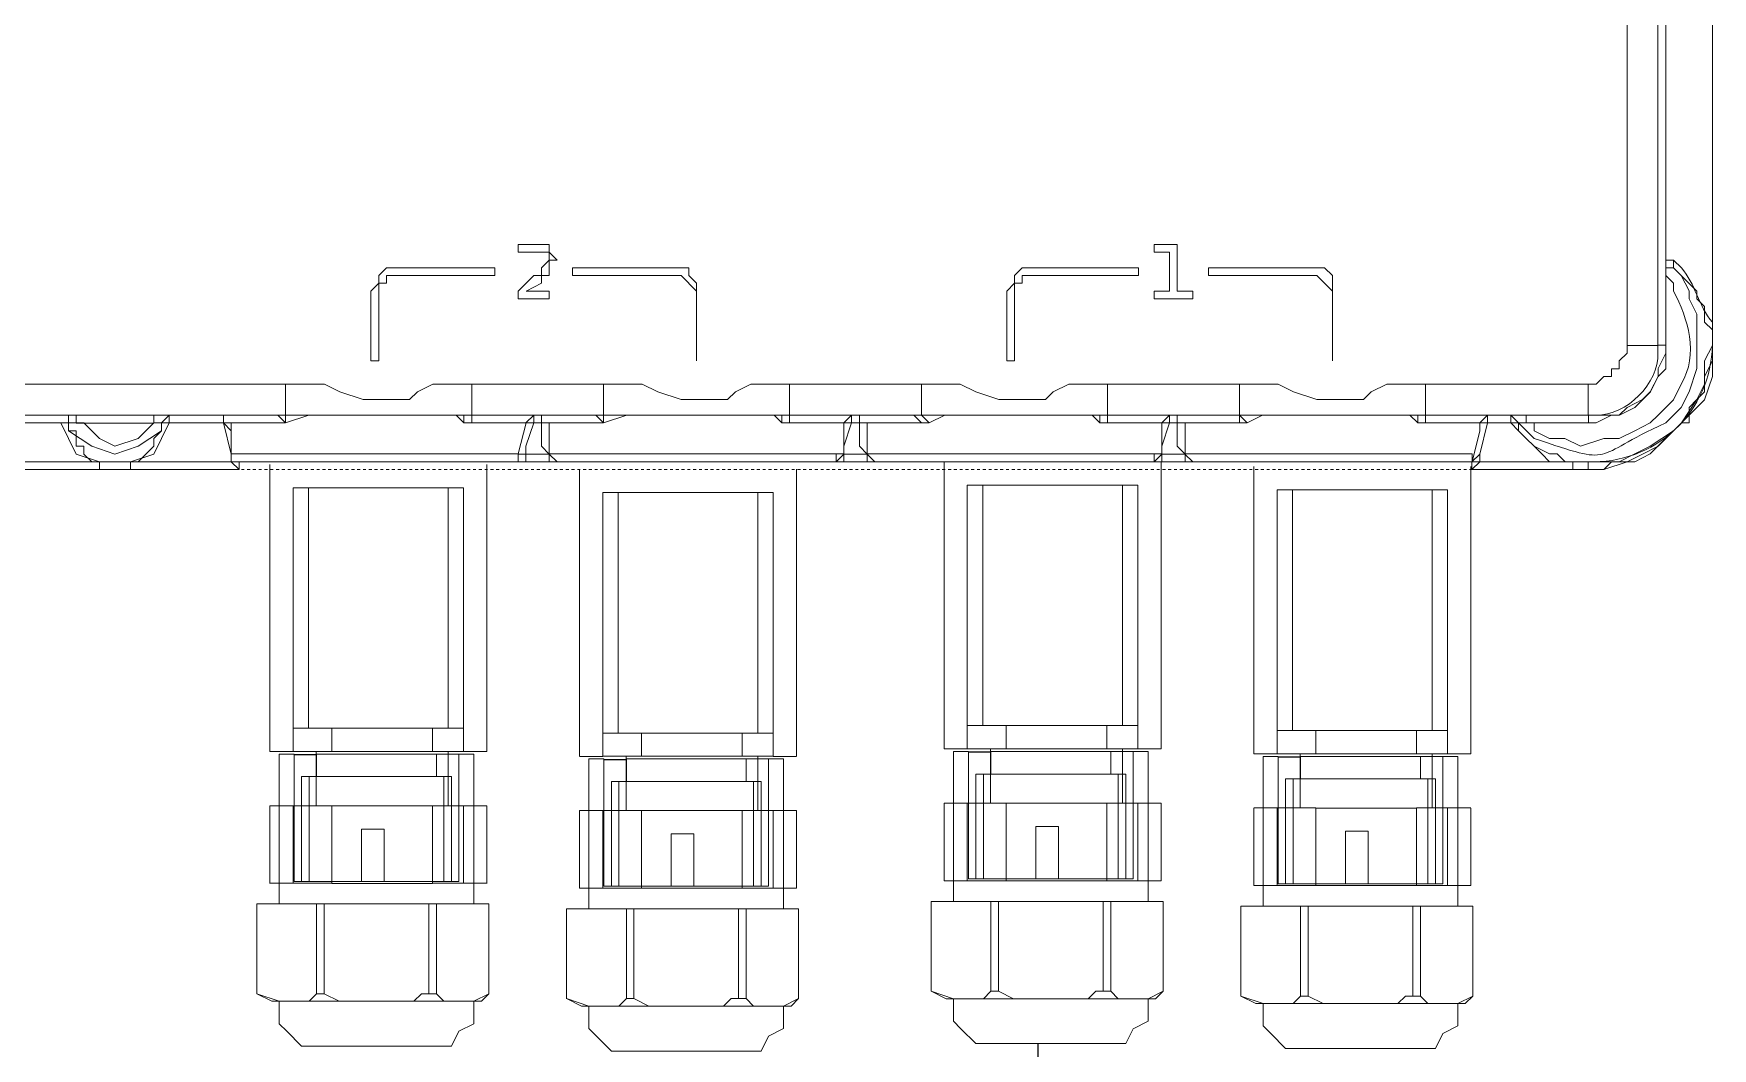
# Model space of a CAD drawing. Header units: millimetres. Extents: x 3165 to 8716, y -1118 to 2802.
# Drawn here: x 3882.8 to 3940.8, y 1589.2 to 1624.2 of the extents above; entities that cross this region are included whole.
import ezdxf

# ---------------------------------------------------------------- set-up
doc = ezdxf.new("R2010")
doc.units = ezdxf.units.MM
doc.linetypes.add('PDF_IMPORT', pattern=[1, 0.8, -0.2])
doc.layers.add('PDF_Geometry', color=7, linetype='Continuous', true_color=0x1f1916)

msp = doc.modelspace()

# ---------------------------------------------------------------- linework, layer by layer
for p, q in [((3891.829, 1599.348), (3892.613, 1599.348)), ((3902.521, 1599.181), (3903.305, 1599.181)), ((3915.108, 1599.438), (3915.893, 1599.438)), ((3925.8, 1599.271), (3926.584, 1599.271)), ((3917.522, 1555.893), (3917.522, 1589.37))]:
    msp.add_line(p, q)
at = {"layer": 'PDF_Geometry', "color": 0, "lineweight": 15}
for points in [[(3940.799, 1614.271), (3940.799, 1614.003), (3940.799, 1613.468), (3940.799, 1695.666, 0.342623), (3936.516, 1699.95), (3936.784, 1699.95)], [(3940.799, 1656.843), (3940.799, 1614.006), (3940.799, 1613.47), (3940.799, 1612.935), (3940.53, 1612.399), (3940.53, 1611.864), (3940.262, 1611.596), (3939.995, 1611.328), (3939.995, 1610.793), (3939.727, 1610.793), (3938.656, 1609.721), (3938.121, 1609.454), (3937.318, 1609.454), (3937.051, 1609.186), (3936.515, 1609.186), (3936.515, 1609.454, 0.420162), (3940.799, 1613.469), (3940.799, 1612.398), (3940.53, 1611.595), (3938.924, 1609.988), (3938.389, 1609.72), (3937.853, 1609.453), (3937.051, 1609.185), (3936.515, 1609.185)]]:
    msp.add_lwpolyline(points, format="xyb", dxfattribs=at)
for points in [[(3930.893, 1612.128), (3936.515, 1612.128), (3936.783, 1612.128), (3937.051, 1612.396), (3937.318, 1612.396), (3937.318, 1612.665), (3937.586, 1612.665), (3937.586, 1612.933), (3937.853, 1613.2), (3937.853, 1613.468), (3937.853, 1695.665)], [(3938.919, 1695.663), (3938.919, 1613.467)], [(3940.797, 1614.003), (3940.797, 1656.842)], [(3939.194, 1613.736), (3939.194, 1613.468), (3939.194, 1615.877), (3939.194, 1616.412), (3939.194, 1655.504), (3939.194, 1656.039), (3939.194, 1656.307)], [(3939.459, 1655.772), (3939.192, 1655.772), (3939.192, 1655.505), (3939.192, 1616.414)], [(3922.861, 1615.345), (3922.861, 1615.077), (3921.523, 1615.077), (3921.523, 1615.345), (3922.058, 1615.345), (3922.058, 1616.683), (3921.523, 1616.683), (3921.523, 1616.951), (3922.326, 1616.951), (3922.326, 1615.345)], [(3936.515, 1609.186), (3936.515, 1609.454), (3937.586, 1609.454), (3938.121, 1609.721), (3938.656, 1609.99), (3939.459, 1610.525), (3939.727, 1610.793), (3940.262, 1611.596), (3940.53, 1612.131), (3940.53, 1612.935), (3940.799, 1613.47), (3940.799, 1614.006), (3940.53, 1614.274), (3940.53, 1614.809), (3940.262, 1615.077), (3940.262, 1615.345), (3939.459, 1616.148)], [(3939.191, 1610.794), (3939.458, 1611.062), (3939.726, 1611.329), (3939.994, 1611.865), (3940.261, 1612.669), (3940.261, 1614.543), (3939.994, 1615.078), (3939.994, 1615.346), (3939.726, 1615.881), (3939.458, 1616.15), (3939.191, 1616.15), (3939.191, 1616.416), (3939.191, 1616.15), (3939.191, 1615.881)], [(3939.191, 1616.416), (3939.191, 1616.15)], [(3939.192, 1616.412), (3939.459, 1616.412)], [(3939.727, 1616.146), (3939.459, 1616.412), (3939.459, 1616.146)], [(3939.458, 1615.344), (3939.458, 1615.611), (3939.191, 1615.879)], [(3939.194, 1615.877), (3939.194, 1615.342)], [(3922.326, 1615.344), (3922.861, 1615.344)], [(3936.515, 1611.062), (3937.586, 1611.062), (3937.853, 1611.329), (3938.389, 1611.597), (3938.656, 1611.865), (3938.924, 1612.4), (3938.924, 1612.669), (3939.192, 1613.204), (3939.192, 1613.472), (3938.924, 1613.472)], [(3939.194, 1613.468), (3939.194, 1612.665), (3938.925, 1612.396), (3938.657, 1611.861), (3938.39, 1611.593), (3938.122, 1611.325), (3937.587, 1611.058), (3937.319, 1611.058), (3936.784, 1610.79), (3936.516, 1610.79), (3936.516, 1611.058)], [(3938.92, 1613.198), (3938.92, 1613.467), (3937.849, 1613.467)], [(3879.76, 1612.128), (3891.539, 1612.128)], [(3891.539, 1611.061), (3891.539, 1612.131), (3892.878, 1612.131), (3893.413, 1611.864), (3894.216, 1611.596), (3895.822, 1611.596), (3896.09, 1611.864), (3896.625, 1612.131), (3897.964, 1612.131), (3897.964, 1611.061)], [(3897.964, 1612.128), (3902.516, 1612.128)], [(3903.051, 1611.061), (3902.516, 1611.061), (3902.516, 1612.131), (3903.854, 1612.131), (3904.389, 1611.864), (3905.192, 1611.596), (3906.799, 1611.596), (3907.067, 1611.864), (3907.602, 1612.131), (3908.94, 1612.131), (3908.94, 1611.061), (3908.405, 1611.061), (3908.672, 1610.793), (3908.672, 1611.061), (3908.94, 1611.061)], [(3908.94, 1612.128), (3913.491, 1612.128)], [(3913.491, 1611.061), (3913.491, 1612.131), (3914.83, 1612.131), (3915.366, 1611.864), (3916.169, 1611.596), (3917.775, 1611.596), (3918.042, 1611.864), (3918.579, 1612.131), (3919.917, 1612.131), (3919.917, 1611.061)], [(3919.917, 1612.128), (3924.468, 1612.128)], [(3924.468, 1611.061), (3924.468, 1612.131), (3925.806, 1612.131), (3926.341, 1611.864), (3927.144, 1611.596), (3928.751, 1611.596), (3929.019, 1611.864), (3929.554, 1612.131), (3930.893, 1612.131), (3930.893, 1611.061)], [(3936.511, 1612.127), (3936.511, 1611.057), (3931.156, 1611.057), (3930.889, 1611.057)], [(3934.372, 1610.791), (3934.64, 1610.791), (3934.64, 1610.523), (3935.175, 1610.256), (3935.71, 1610.256), (3936.246, 1609.988), (3937.05, 1610.256), (3937.585, 1610.256), (3938.12, 1610.523), (3938.655, 1610.791), (3938.923, 1611.06), (3939.191, 1611.326), (3939.458, 1611.595), (3939.726, 1612.13)], [(3879.756, 1611.058), (3880.024, 1611.058), (3891.267, 1611.058), (3891.535, 1611.058)], [(3881.901, 1611.06), (3884.044, 1611.06), (3884.311, 1611.06), (3884.579, 1611.06)], [(3884.045, 1610.791), (3883.777, 1610.791), (3881.902, 1610.791), (3881.902, 1611.06)], [(3884.311, 1610.791), (3884.044, 1610.791), (3884.044, 1610.523), (3884.847, 1609.988), (3885.649, 1609.72), (3886.452, 1609.988), (3887.255, 1610.523), (3886.988, 1610.256), (3886.988, 1609.988), (3886.72, 1609.72), (3886.452, 1609.453), (3884.847, 1609.453), (3884.579, 1609.72), (3884.579, 1609.988), (3884.311, 1609.988), (3884.311, 1610.523), (3884.044, 1610.523), (3884.044, 1610.791), (3883.776, 1610.791), (3884.044, 1610.791), (3884.044, 1611.06)], [(3883.776, 1610.791), (3884.311, 1609.72), (3885.114, 1609.453), (3884.311, 1609.72), (3883.776, 1610.791), (3884.311, 1609.72), (3885.114, 1609.453), (3884.311, 1609.72), (3883.776, 1610.791), (3884.311, 1609.72), (3885.114, 1609.453), (3884.311, 1609.72), (3883.776, 1610.791), (3884.311, 1609.72), (3885.114, 1609.453), (3884.311, 1609.72), (3883.776, 1610.791), (3884.311, 1609.72), (3885.114, 1609.453), (3884.311, 1609.72), (3883.776, 1610.791), (3884.311, 1609.72), (3885.114, 1609.453), (3884.311, 1609.72), (3883.776, 1610.791), (3884.311, 1609.72), (3885.114, 1609.453), (3884.311, 1609.72), (3883.776, 1610.791), (3884.311, 1609.72), (3885.114, 1609.453), (3884.311, 1609.72), (3883.776, 1610.791), (3884.311, 1609.72), (3885.114, 1609.453), (3884.311, 1609.72), (3883.776, 1610.791), (3884.311, 1609.72), (3885.114, 1609.453), (3884.311, 1609.72), (3883.776, 1610.791), (3884.311, 1609.72), (3885.114, 1609.453), (3886.185, 1609.453), (3886.988, 1609.72), (3887.523, 1610.791), (3886.988, 1609.72), (3886.185, 1609.453), (3886.988, 1609.72), (3887.523, 1610.791), (3886.988, 1609.72), (3886.185, 1609.453), (3886.988, 1609.72), (3887.523, 1610.791), (3886.988, 1609.72), (3886.185, 1609.453), (3886.988, 1609.72), (3887.523, 1610.791), (3886.988, 1609.72), (3886.185, 1609.453), (3886.988, 1609.72), (3887.523, 1610.791), (3886.988, 1609.72), (3886.185, 1609.453), (3886.988, 1609.72), (3887.523, 1610.791), (3886.988, 1609.72), (3886.185, 1609.453), (3886.988, 1609.72), (3887.523, 1610.791), (3886.988, 1609.72), (3886.185, 1609.453), (3886.988, 1609.72), (3887.523, 1610.791), (3886.988, 1609.72), (3886.185, 1609.453), (3886.988, 1609.72), (3887.523, 1610.791), (3886.988, 1609.72), (3886.185, 1609.453), (3886.988, 1609.72), (3887.523, 1610.791), (3886.988, 1609.72), (3886.185, 1609.453), (3886.988, 1609.72), (3887.523, 1610.791), (3887.255, 1610.791), (3887.255, 1610.523), (3887.255, 1610.791), (3886.988, 1610.791)], [(3884.579, 1610.794), (3884.311, 1610.794), (3884.044, 1610.794), (3884.044, 1611.062)], [(3884.85, 1610.789), (3884.581, 1610.789), (3884.313, 1610.789), (3884.313, 1611.057)], [(3884.579, 1610.793), (3885.114, 1610.258), (3885.649, 1609.99), (3886.452, 1610.258), (3886.988, 1610.793)], [(3886.991, 1611.057), (3886.991, 1610.789), (3886.455, 1610.789)], [(3886.72, 1611.06), (3886.988, 1611.06)], [(3887.523, 1611.062), (3887.255, 1610.794), (3886.988, 1610.794)], [(3886.988, 1611.06), (3887.523, 1611.06)], [(3887.525, 1611.06), (3887.525, 1610.791), (3887.257, 1610.791)], [(3887.523, 1611.06), (3889.398, 1611.06)], [(3889.666, 1610.523), (3889.399, 1610.791), (3887.525, 1610.791)], [(3891.271, 1611.06), (3889.398, 1611.06)], [(3891.271, 1611.06), (3889.398, 1611.06)], [(3891.271, 1611.06), (3889.398, 1611.06)], [(3891.271, 1611.06), (3889.398, 1611.06)], [(3891.271, 1611.06), (3889.398, 1611.06)], [(3891.271, 1611.06), (3889.398, 1611.06)], [(3891.271, 1611.06), (3889.398, 1611.06)], [(3891.271, 1611.06), (3889.398, 1611.06)], [(3891.271, 1611.06), (3889.398, 1611.06)], [(3891.271, 1611.06), (3889.398, 1611.06)], [(3891.271, 1611.06), (3889.398, 1611.06)], [(3891.271, 1611.06), (3889.398, 1611.06)], [(3891.271, 1611.06), (3889.398, 1611.06)], [(3891.271, 1611.06), (3889.398, 1611.06)], [(3891.271, 1611.06), (3889.398, 1611.06)], [(3891.271, 1611.06), (3889.398, 1611.06)], [(3891.271, 1611.06), (3889.398, 1611.06)], [(3889.933, 1609.453), (3889.665, 1609.453), (3889.933, 1609.453), (3889.665, 1609.453), (3889.933, 1609.453), (3889.665, 1609.453), (3889.933, 1609.453), (3889.665, 1609.453), (3889.933, 1609.453), (3889.665, 1609.453), (3889.933, 1609.453), (3889.665, 1609.453), (3889.933, 1609.453), (3889.665, 1609.453), (3889.933, 1609.453), (3889.665, 1609.453), (3889.933, 1609.453), (3889.665, 1609.453), (3889.933, 1609.453), (3889.665, 1609.453), (3889.933, 1609.453), (3889.665, 1609.453), (3889.665, 1609.72), (3889.398, 1610.791)], [(3889.666, 1610.791), (3889.399, 1610.791), (3889.399, 1611.06)], [(3889.668, 1610.791), (3889.401, 1610.791), (3889.401, 1611.06)], [(3891.541, 1610.793), (3889.666, 1610.793), (3889.666, 1610.525), (3889.666, 1609.454), (3889.666, 1609.721), (3889.934, 1609.721)], [(3891.539, 1610.793), (3891.271, 1611.061)], [(3892.343, 1611.061), (3891.539, 1610.793), (3891.539, 1611.061), (3892.074, 1611.061)], [(3899.305, 1609.721), (3899.571, 1609.721), (3899.84, 1610.793), (3897.965, 1610.793), (3897.698, 1610.793)], [(3897.962, 1611.057), (3898.231, 1611.057), (3902.247, 1611.057), (3902.515, 1611.057)], [(3898.232, 1611.061), (3897.964, 1611.061), (3897.964, 1610.793)], [(3900.106, 1611.06), (3898.232, 1611.06)], [(3900.106, 1611.06), (3898.232, 1611.06)], [(3900.106, 1611.06), (3898.232, 1611.06)], [(3900.106, 1611.06), (3898.232, 1611.06)], [(3900.106, 1611.06), (3898.232, 1611.06)], [(3900.106, 1611.06), (3898.232, 1611.06)], [(3900.106, 1611.06), (3898.232, 1611.06)], [(3900.106, 1611.06), (3898.232, 1611.06)], [(3900.106, 1611.06), (3898.232, 1611.06)], [(3900.106, 1611.06), (3898.232, 1611.06)], [(3900.106, 1611.06), (3898.232, 1611.06)], [(3900.106, 1611.06), (3898.232, 1611.06)], [(3900.106, 1611.06), (3898.232, 1611.06)], [(3900.106, 1611.06), (3898.232, 1611.06)], [(3900.106, 1611.06), (3898.232, 1611.06)], [(3900.106, 1611.06), (3898.232, 1611.06)], [(3900.106, 1611.06), (3898.232, 1611.06)], [(3900.106, 1611.06), (3899.838, 1610.791)], [(3900.106, 1610.791), (3899.838, 1610.791)], [(3900.106, 1610.791), (3899.838, 1610.791)], [(3902.248, 1611.06), (3900.373, 1611.06), (3902.248, 1611.06), (3900.373, 1611.06), (3902.248, 1611.06), (3900.373, 1611.06), (3902.248, 1611.06), (3900.373, 1611.06), (3902.248, 1611.06), (3900.373, 1611.06), (3902.248, 1611.06), (3900.373, 1611.06), (3902.248, 1611.06), (3900.373, 1611.06), (3902.248, 1611.06), (3900.373, 1611.06), (3902.248, 1611.06), (3900.373, 1611.06), (3902.248, 1611.06), (3900.373, 1611.06), (3902.248, 1611.06), (3900.373, 1611.06), (3900.373, 1610.791), (3900.641, 1610.791), (3900.373, 1610.791), (3900.106, 1610.791), (3900.373, 1610.791), (3900.641, 1610.791)], [(3902.517, 1610.793), (3900.643, 1610.793), (3900.643, 1609.721), (3900.911, 1609.721)], [(3902.516, 1610.793), (3902.248, 1611.061)], [(3903.318, 1611.061), (3902.516, 1610.793), (3902.516, 1611.061)], [(3910.28, 1609.721), (3910.548, 1609.721), (3910.816, 1609.721), (3910.816, 1610.793), (3908.942, 1610.793), (3908.673, 1610.793)], [(3908.936, 1611.057), (3909.204, 1611.057), (3913.22, 1611.057), (3913.487, 1611.057)], [(3909.207, 1611.061), (3908.939, 1611.061), (3908.939, 1610.793)], [(3911.082, 1611.06), (3909.208, 1611.06)], [(3911.082, 1611.06), (3909.208, 1611.06)], [(3911.082, 1611.06), (3909.208, 1611.06)], [(3911.082, 1611.06), (3909.208, 1611.06)], [(3911.082, 1611.06), (3909.208, 1611.06)], [(3911.082, 1611.06), (3909.208, 1611.06)], [(3911.082, 1611.06), (3909.208, 1611.06)], [(3911.082, 1611.06), (3909.208, 1611.06)], [(3911.082, 1611.06), (3909.208, 1611.06)], [(3911.082, 1611.06), (3909.208, 1611.06)], [(3911.082, 1611.06), (3909.208, 1611.06)], [(3911.082, 1611.06), (3909.208, 1611.06)], [(3911.082, 1611.06), (3909.208, 1611.06)], [(3911.082, 1611.06), (3910.815, 1610.791)], [(3911.082, 1610.791), (3910.815, 1610.791)], [(3911.082, 1610.791), (3910.815, 1610.791)], [(3911.082, 1610.791), (3910.815, 1609.988), (3910.815, 1609.72)], [(3911.082, 1611.06), (3911.35, 1611.06)], [(3911.618, 1609.72), (3911.35, 1609.988), (3911.35, 1610.791), (3911.618, 1610.791), (3911.35, 1610.791), (3911.35, 1611.06), (3911.35, 1610.791), (3911.082, 1610.791), (3911.35, 1610.791), (3911.618, 1610.791)], [(3911.082, 1611.06), (3911.082, 1610.791)], [(3913.224, 1611.06), (3911.35, 1611.06)], [(3913.224, 1611.06), (3911.35, 1611.06)], [(3913.224, 1611.06), (3911.35, 1611.06)], [(3913.224, 1611.06), (3911.35, 1611.06)], [(3913.224, 1611.06), (3911.35, 1611.06)], [(3913.224, 1611.06), (3911.35, 1611.06)], [(3913.224, 1611.06), (3911.35, 1611.06)], [(3913.224, 1611.06), (3911.35, 1611.06)], [(3913.224, 1611.06), (3911.35, 1611.06)], [(3913.224, 1611.06), (3911.35, 1611.06)], [(3913.224, 1611.06), (3911.35, 1611.06)], [(3913.224, 1611.06), (3911.35, 1611.06)], [(3913.224, 1611.06), (3911.35, 1611.06)], [(3913.224, 1611.06), (3911.35, 1611.06)], [(3913.224, 1611.06), (3911.35, 1611.06)], [(3913.224, 1611.06), (3911.35, 1611.06)], [(3913.224, 1611.06), (3911.35, 1611.06)], [(3913.761, 1610.793), (3913.493, 1610.793), (3911.619, 1610.793), (3911.619, 1609.721), (3911.886, 1609.721)], [(3913.491, 1610.793), (3913.224, 1611.061)], [(3914.294, 1611.061), (3913.759, 1610.793), (3913.491, 1611.061), (3914.028, 1611.061)], [(3921.256, 1609.721), (3921.525, 1609.721), (3921.791, 1609.721), (3921.791, 1610.793), (3919.918, 1610.793), (3919.65, 1610.793)], [(3919.914, 1611.057), (3920.181, 1611.057), (3924.197, 1611.057), (3924.465, 1611.057)], [(3920.182, 1611.061), (3919.916, 1611.061), (3919.916, 1610.793)], [(3922.058, 1611.06), (3920.184, 1611.06)], [(3922.058, 1611.06), (3920.184, 1611.06)], [(3922.058, 1611.06), (3920.184, 1611.06)], [(3922.058, 1611.06), (3920.184, 1611.06)], [(3922.058, 1611.06), (3920.184, 1611.06)], [(3922.058, 1611.06), (3920.184, 1611.06)], [(3922.058, 1611.06), (3920.184, 1611.06)], [(3922.058, 1611.06), (3920.184, 1611.06)], [(3922.058, 1611.06), (3920.184, 1611.06)], [(3922.058, 1611.06), (3920.184, 1611.06)], [(3922.058, 1611.06), (3920.184, 1611.06)], [(3922.058, 1611.06), (3920.184, 1611.06)], [(3922.058, 1611.06), (3920.184, 1611.06)], [(3922.058, 1611.06), (3920.184, 1611.06)], [(3922.058, 1611.06), (3920.184, 1611.06)], [(3922.058, 1611.06), (3920.184, 1611.06)], [(3922.058, 1611.06), (3920.184, 1611.06)], [(3922.058, 1611.06), (3921.79, 1610.791)], [(3922.058, 1610.791), (3921.79, 1610.791)], [(3922.058, 1610.791), (3921.79, 1610.791)], [(3922.058, 1610.791), (3921.79, 1609.988), (3921.79, 1609.72)], [(3922.058, 1611.06), (3922.326, 1611.06)], [(3922.593, 1610.791), (3922.326, 1610.791), (3922.593, 1610.791), (3922.326, 1610.791), (3922.326, 1611.06), (3922.326, 1610.791), (3922.058, 1610.791), (3922.326, 1610.791), (3922.326, 1609.988), (3922.593, 1609.72), (3922.593, 1609.453), (3922.593, 1609.72), (3922.593, 1609.453)], [(3922.058, 1611.06), (3922.058, 1610.791)], [(3924.2, 1611.06), (3922.326, 1611.06)], [(3924.2, 1611.06), (3922.326, 1611.06)], [(3924.2, 1611.06), (3922.326, 1611.06)], [(3924.2, 1611.06), (3922.326, 1611.06)], [(3924.2, 1611.06), (3922.326, 1611.06)], [(3924.2, 1611.06), (3922.326, 1611.06)], [(3924.2, 1611.06), (3922.326, 1611.06)], [(3924.2, 1611.06), (3922.326, 1611.06)], [(3924.2, 1611.06), (3922.326, 1611.06)], [(3924.2, 1611.06), (3922.326, 1611.06)], [(3924.2, 1611.06), (3922.326, 1611.06)], [(3924.2, 1611.06), (3922.326, 1611.06)], [(3924.2, 1611.06), (3922.326, 1611.06)], [(3924.2, 1611.06), (3922.326, 1611.06)], [(3924.2, 1611.06), (3922.326, 1611.06)], [(3924.2, 1611.06), (3922.326, 1611.06)], [(3924.2, 1611.06), (3922.326, 1611.06)], [(3924.737, 1610.793), (3924.469, 1610.793), (3922.595, 1610.793), (3922.595, 1609.721), (3922.863, 1609.721)], [(3924.468, 1610.793), (3924.468, 1611.061), (3924.2, 1611.061)], [(3925.271, 1611.061), (3924.736, 1610.793), (3924.468, 1611.061), (3925.003, 1611.061)], [(3932.233, 1609.721), (3932.5, 1609.721), (3932.5, 1609.454), (3932.768, 1610.525), (3932.768, 1610.793), (3930.895, 1610.793), (3930.627, 1610.793)], [(3931.159, 1611.061), (3930.892, 1611.061), (3930.892, 1610.793)], [(3931.16, 1611.064), (3933.035, 1611.064), (3931.16, 1611.064), (3933.035, 1611.064), (3931.16, 1611.064), (3933.035, 1611.064), (3931.16, 1611.064), (3933.035, 1611.064), (3931.16, 1611.064), (3933.035, 1611.064), (3931.16, 1611.064), (3933.035, 1611.064), (3931.16, 1611.064), (3933.035, 1611.064), (3931.16, 1611.064), (3933.035, 1611.064), (3931.16, 1611.064), (3933.035, 1611.064), (3931.16, 1611.064), (3933.035, 1611.064), (3931.16, 1611.064), (3933.035, 1611.064), (3933.838, 1611.064), (3934.373, 1611.064), (3936.515, 1611.064)], [(3933.035, 1611.06), (3932.767, 1610.791), (3933.035, 1610.791), (3932.767, 1610.791), (3932.767, 1610.523)], [(3932.767, 1609.453), (3932.767, 1609.72), (3933.035, 1610.791)], [(3933.036, 1611.06), (3933.036, 1610.791), (3933.839, 1610.791), (3933.839, 1611.06)], [(3934.104, 1610.794), (3933.837, 1611.062)], [(3933.837, 1610.794), (3934.104, 1610.794), (3933.837, 1610.794)], [(3934.372, 1610.794), (3934.104, 1610.794), (3934.372, 1610.526), (3934.64, 1610.259)], [(3936.516, 1610.79), (3934.374, 1610.79), (3934.374, 1611.058)], [(3936.779, 1611.057), (3936.511, 1611.057)], [(3881.902, 1609.72), (3881.636, 1609.453), (3885.115, 1609.453)], [(3889.665, 1609.72), (3889.665, 1609.453)], [(3889.665, 1609.72), (3889.665, 1609.453)], [(3889.665, 1609.72), (3889.665, 1609.453)], [(3889.665, 1609.72), (3889.665, 1609.453)], [(3889.665, 1609.72), (3889.665, 1609.453)], [(3889.665, 1609.72), (3889.665, 1609.453)], [(3889.665, 1609.72), (3889.665, 1609.453)], [(3889.665, 1609.72), (3889.665, 1609.453)], [(3889.665, 1609.72), (3889.665, 1609.453)], [(3889.665, 1609.72), (3889.665, 1609.453)], [(3889.665, 1609.72), (3889.665, 1609.453)], [(3889.665, 1609.72), (3889.665, 1609.453)], [(3889.665, 1609.72), (3889.665, 1609.453)], [(3889.665, 1609.72), (3889.665, 1609.453)], [(3889.665, 1609.72), (3889.665, 1609.453)], [(3889.665, 1609.72), (3889.665, 1609.453)], [(3889.665, 1609.72), (3889.665, 1609.453)], [(3889.665, 1609.72), (3889.665, 1609.453)], [(3889.665, 1609.72), (3889.665, 1609.453)], [(3889.665, 1609.72), (3889.665, 1609.453)], [(3889.666, 1609.453), (3889.666, 1609.72)], [(3899.57, 1609.453), (3899.57, 1609.72)], [(3899.57, 1609.72), (3899.57, 1609.453), (3899.57, 1609.72), (3899.838, 1609.72)], [(3899.838, 1609.453), (3899.838, 1609.72)], [(3900.641, 1609.72), (3900.91, 1609.453)], [(3900.641, 1609.453), (3900.641, 1609.72), (3900.641, 1609.453), (3900.641, 1609.72)], [(3910.547, 1609.453), (3910.547, 1609.72)], [(3910.547, 1609.72), (3910.547, 1609.453), (3910.815, 1609.72)], [(3910.815, 1609.453), (3910.815, 1609.72)], [(3910.816, 1609.72), (3911.619, 1609.72)], [(3911.618, 1609.72), (3911.885, 1609.453)], [(3911.618, 1609.453), (3911.618, 1609.72), (3911.618, 1609.453), (3911.618, 1609.72)], [(3921.523, 1609.453), (3921.523, 1609.72)], [(3921.523, 1609.72), (3921.523, 1609.453), (3921.79, 1609.72)], [(3921.79, 1609.453), (3921.79, 1609.72)], [(3921.79, 1609.72), (3922.593, 1609.72)], [(3922.588, 1609.719), (3922.856, 1609.452)], [(3932.497, 1609.453), (3932.765, 1609.453), (3932.765, 1609.72), (3932.765, 1609.453), (3932.765, 1609.72), (3932.765, 1609.453), (3932.765, 1609.72), (3932.765, 1609.453), (3932.765, 1609.72), (3932.765, 1609.453), (3932.765, 1609.72), (3932.765, 1609.453), (3932.765, 1609.72), (3932.765, 1609.453), (3932.765, 1609.72), (3932.765, 1609.453), (3932.765, 1609.72), (3932.765, 1609.453), (3932.765, 1609.72), (3932.765, 1609.453), (3935.978, 1609.453)], [(3932.767, 1609.72), (3932.499, 1609.453)], [(3889.932, 1609.453), (3889.932, 1609.185), (3886.184, 1609.185), (3885.113, 1609.185), (3881.365, 1609.185), (3881.365, 1609.453)], [(3885.115, 1609.454), (3885.115, 1609.186)], [(3886.185, 1609.453), (3889.665, 1609.453)], [(3886.187, 1609.454), (3886.187, 1609.186)], [(3889.665, 1609.453), (3889.933, 1609.453)], [(3889.665, 1609.453), (3889.933, 1609.453), (3889.933, 1609.185)], [(3889.934, 1609.186), (3889.666, 1609.454)], [(3899.57, 1609.453), (3889.933, 1609.453)], [(3899.57, 1609.453), (3889.933, 1609.453)], [(3899.57, 1609.453), (3889.933, 1609.453)], [(3899.57, 1609.453), (3889.933, 1609.453)], [(3899.57, 1609.453), (3889.933, 1609.453)], [(3899.57, 1609.453), (3889.933, 1609.453)], [(3899.57, 1609.453), (3889.933, 1609.453)], [(3899.57, 1609.453), (3889.933, 1609.453)], [(3899.57, 1609.453), (3889.933, 1609.453)], [(3899.57, 1609.453), (3889.933, 1609.453)], [(3899.57, 1609.453), (3889.933, 1609.453)], [(3899.57, 1609.453), (3889.933, 1609.453)], [(3899.57, 1609.453), (3889.933, 1609.453)], [(3899.57, 1609.453), (3889.933, 1609.453)], [(3899.57, 1609.453), (3889.933, 1609.453)], [(3899.57, 1609.453), (3889.933, 1609.453)], [(3899.57, 1609.453), (3889.933, 1609.453)], [(3890.468, 1609.453), (3891.003, 1609.453)], [(3890.468, 1609.453), (3891.003, 1609.453)], [(3890.468, 1609.453), (3891.003, 1609.453)], [(3890.468, 1609.453), (3891.003, 1609.453)], [(3890.468, 1609.453), (3891.003, 1609.453)], [(3890.468, 1609.453), (3891.003, 1609.453)], [(3890.468, 1609.453), (3891.003, 1609.453)], [(3890.468, 1609.453), (3891.003, 1609.453)], [(3890.468, 1609.453), (3891.003, 1609.453)], [(3890.468, 1609.453), (3891.003, 1609.453)], [(3890.468, 1609.453), (3891.003, 1609.453)], [(3890.468, 1609.453), (3891.003, 1609.453)], [(3890.468, 1609.453), (3891.003, 1609.453)], [(3890.468, 1609.453), (3891.003, 1609.453)], [(3890.468, 1609.453), (3891.003, 1609.453)], [(3890.468, 1609.453), (3891.003, 1609.453)], [(3890.468, 1609.453), (3891.003, 1609.453)], [(3899.035, 1609.453), (3890.468, 1609.453)], [(3899.035, 1609.453), (3890.468, 1609.453)], [(3899.035, 1609.453), (3890.468, 1609.453)], [(3899.035, 1609.453), (3890.468, 1609.453)], [(3899.035, 1609.453), (3890.468, 1609.453)], [(3899.035, 1609.453), (3890.468, 1609.453)], [(3899.035, 1609.453), (3890.468, 1609.453)], [(3899.035, 1609.453), (3890.468, 1609.453)], [(3899.035, 1609.453), (3890.468, 1609.453)], [(3899.035, 1609.453), (3890.468, 1609.453)], [(3899.035, 1609.453), (3890.468, 1609.453)], [(3899.035, 1609.453), (3890.468, 1609.453)], [(3899.035, 1609.453), (3890.468, 1609.453)], [(3899.035, 1609.453), (3890.468, 1609.453)], [(3899.035, 1609.453), (3890.468, 1609.453)], [(3899.035, 1609.453), (3890.468, 1609.453)], [(3899.035, 1609.453), (3890.468, 1609.453)], [(3899.035, 1609.453), (3890.468, 1609.453)], [(3899.035, 1609.453), (3890.468, 1609.453)], [(3899.035, 1609.453), (3890.468, 1609.453)], [(3899.035, 1609.453), (3890.468, 1609.453)], [(3890.995, 1609.359), (3890.995, 1599.453)], [(3898.491, 1599.453), (3898.491, 1609.359)], [(3898.5, 1609.453), (3899.035, 1609.453)], [(3898.5, 1609.453), (3899.035, 1609.453)], [(3898.5, 1609.453), (3899.035, 1609.453)], [(3898.5, 1609.453), (3899.035, 1609.453)], [(3898.5, 1609.453), (3899.035, 1609.453)], [(3898.5, 1609.453), (3899.035, 1609.453)], [(3898.5, 1609.453), (3899.035, 1609.453)], [(3898.5, 1609.453), (3899.035, 1609.453)], [(3898.5, 1609.453), (3899.035, 1609.453)], [(3898.5, 1609.453), (3899.035, 1609.453)], [(3898.5, 1609.453), (3899.035, 1609.453)], [(3898.5, 1609.453), (3899.035, 1609.453)], [(3898.5, 1609.453), (3899.035, 1609.453)], [(3898.5, 1609.453), (3899.035, 1609.453)], [(3898.5, 1609.453), (3899.035, 1609.453)], [(3898.5, 1609.453), (3899.035, 1609.453)], [(3898.5, 1609.453), (3899.035, 1609.453)], [(3898.5, 1609.453), (3899.035, 1609.453)], [(3898.5, 1609.453), (3899.035, 1609.453)], [(3898.5, 1609.453), (3899.035, 1609.453)], [(3898.5, 1609.453), (3899.035, 1609.453)], [(3900.908, 1609.453), (3900.64, 1609.453), (3899.837, 1609.453), (3899.569, 1609.453)], [(3910.547, 1609.453), (3900.91, 1609.453)], [(3910.547, 1609.453), (3900.91, 1609.453)], [(3910.547, 1609.453), (3900.91, 1609.453)], [(3910.547, 1609.453), (3900.91, 1609.453)], [(3910.547, 1609.453), (3900.91, 1609.453)], [(3910.547, 1609.453), (3900.91, 1609.453)], [(3910.547, 1609.453), (3900.91, 1609.453)], [(3910.547, 1609.453), (3900.91, 1609.453)], [(3910.547, 1609.453), (3900.91, 1609.453)], [(3910.547, 1609.453), (3900.91, 1609.453)], [(3910.547, 1609.453), (3900.91, 1609.453)], [(3910.547, 1609.453), (3900.91, 1609.453)], [(3910.547, 1609.453), (3900.91, 1609.453)], [(3910.547, 1609.453), (3900.91, 1609.453)], [(3910.547, 1609.453), (3900.91, 1609.453)], [(3910.547, 1609.453), (3900.91, 1609.453)], [(3910.547, 1609.453), (3900.91, 1609.453)], [(3901.687, 1609.193), (3901.687, 1599.286)], [(3909.182, 1599.286), (3909.182, 1609.193)], [(3911.884, 1609.453), (3911.617, 1609.453), (3910.814, 1609.453), (3910.545, 1609.453)], [(3921.523, 1609.453), (3911.885, 1609.453)], [(3921.523, 1609.453), (3911.885, 1609.453)], [(3921.523, 1609.453), (3911.885, 1609.453)], [(3921.523, 1609.453), (3911.885, 1609.453)], [(3921.523, 1609.453), (3911.885, 1609.453)], [(3921.523, 1609.453), (3911.885, 1609.453)], [(3921.523, 1609.453), (3911.885, 1609.453)], [(3921.523, 1609.453), (3911.885, 1609.453)], [(3921.523, 1609.453), (3911.885, 1609.453)], [(3921.523, 1609.453), (3911.885, 1609.453)], [(3921.523, 1609.453), (3911.885, 1609.453)], [(3921.523, 1609.453), (3911.885, 1609.453)], [(3921.523, 1609.453), (3911.885, 1609.453)], [(3921.523, 1609.453), (3911.885, 1609.453)], [(3921.523, 1609.453), (3911.885, 1609.453)], [(3921.523, 1609.453), (3911.885, 1609.453)], [(3921.523, 1609.453), (3911.885, 1609.453)], [(3914.274, 1609.449), (3914.274, 1599.543)], [(3922.86, 1609.453), (3922.592, 1609.453), (3921.789, 1609.453), (3921.522, 1609.453)], [(3921.77, 1599.543), (3921.77, 1609.449)], [(3932.493, 1609.452), (3922.856, 1609.452)], [(3932.493, 1609.452), (3922.856, 1609.452)], [(3932.493, 1609.452), (3922.856, 1609.452)], [(3932.493, 1609.452), (3922.856, 1609.452)], [(3932.493, 1609.452), (3922.856, 1609.452)], [(3932.493, 1609.452), (3922.856, 1609.452)], [(3932.493, 1609.452), (3922.856, 1609.452)], [(3932.493, 1609.452), (3922.856, 1609.452)], [(3932.493, 1609.452), (3922.856, 1609.452)], [(3932.493, 1609.452), (3922.856, 1609.452)], [(3932.493, 1609.452), (3922.856, 1609.452)], [(3932.493, 1609.452), (3922.856, 1609.452)], [(3932.493, 1609.452), (3922.856, 1609.452)], [(3932.493, 1609.452), (3922.856, 1609.452)], [(3932.493, 1609.452), (3922.856, 1609.452)], [(3932.493, 1609.452), (3922.856, 1609.452)], [(3932.493, 1609.452), (3922.856, 1609.452)], [(3923.395, 1609.453), (3923.932, 1609.453)], [(3923.395, 1609.453), (3923.932, 1609.453)], [(3923.395, 1609.453), (3923.932, 1609.453)], [(3923.395, 1609.453), (3923.932, 1609.453)], [(3923.395, 1609.453), (3923.932, 1609.453)], [(3923.395, 1609.453), (3923.932, 1609.453)], [(3923.395, 1609.453), (3923.932, 1609.453)], [(3923.395, 1609.453), (3923.932, 1609.453)], [(3923.395, 1609.453), (3923.932, 1609.453)], [(3923.395, 1609.453), (3923.932, 1609.453)], [(3923.395, 1609.453), (3923.932, 1609.453)], [(3923.395, 1609.453), (3923.932, 1609.453)], [(3923.395, 1609.453), (3923.932, 1609.453)], [(3923.395, 1609.453), (3923.932, 1609.453)], [(3923.395, 1609.453), (3923.932, 1609.453)], [(3923.395, 1609.453), (3923.932, 1609.453)], [(3923.395, 1609.453), (3923.932, 1609.453)], [(3931.962, 1609.453), (3923.395, 1609.453)], [(3931.962, 1609.453), (3923.395, 1609.453)], [(3931.962, 1609.453), (3923.395, 1609.453)], [(3931.962, 1609.453), (3923.395, 1609.453)], [(3931.962, 1609.453), (3923.395, 1609.453)], [(3931.962, 1609.453), (3923.395, 1609.453)], [(3931.962, 1609.453), (3923.395, 1609.453)], [(3931.962, 1609.453), (3923.395, 1609.453)], [(3931.962, 1609.453), (3923.395, 1609.453)], [(3931.962, 1609.453), (3923.395, 1609.453)], [(3931.962, 1609.453), (3923.395, 1609.453)], [(3931.962, 1609.453), (3923.395, 1609.453)], [(3931.963, 1609.453), (3923.397, 1609.453)], [(3931.963, 1609.453), (3923.397, 1609.453)], [(3931.963, 1609.453), (3923.397, 1609.453)], [(3931.963, 1609.453), (3923.397, 1609.453)], [(3931.963, 1609.453), (3923.397, 1609.453)], [(3924.966, 1609.283), (3924.966, 1599.376)], [(3931.428, 1609.453), (3931.963, 1609.453)], [(3931.428, 1609.453), (3931.963, 1609.453)], [(3931.428, 1609.453), (3931.963, 1609.453)], [(3931.428, 1609.453), (3931.963, 1609.453)], [(3931.428, 1609.453), (3931.963, 1609.453)], [(3931.428, 1609.453), (3931.963, 1609.453)], [(3931.428, 1609.453), (3931.963, 1609.453)], [(3931.428, 1609.453), (3931.963, 1609.453)], [(3931.428, 1609.453), (3931.963, 1609.453)], [(3931.428, 1609.453), (3931.963, 1609.453)], [(3931.428, 1609.453), (3931.963, 1609.453)], [(3931.428, 1609.453), (3931.963, 1609.453)], [(3931.428, 1609.453), (3931.963, 1609.453)], [(3931.428, 1609.453), (3931.963, 1609.453)], [(3931.428, 1609.453), (3931.963, 1609.453)], [(3931.428, 1609.453), (3931.963, 1609.453)], [(3931.428, 1609.453), (3931.963, 1609.453)], [(3931.428, 1609.453), (3931.963, 1609.453)], [(3931.428, 1609.453), (3931.963, 1609.453)], [(3931.428, 1609.453), (3931.963, 1609.453)], [(3931.428, 1609.453), (3931.963, 1609.453)], [(3932.462, 1599.376), (3932.462, 1609.283)], [(3936.513, 1609.185), (3935.978, 1609.185), (3932.497, 1609.185), (3932.497, 1609.453), (3932.497, 1609.185)], [(3932.767, 1609.454), (3932.499, 1609.186)], [(3935.979, 1609.454), (3935.979, 1609.186)], [(3890.994, 1599.451), (3891.797, 1599.451), (3891.797, 1600.255), (3891.797, 1608.556), (3897.686, 1608.556), (3897.686, 1600.255), (3897.686, 1599.451), (3898.489, 1599.451)], [(3892.332, 1608.557), (3892.332, 1600.256)], [(3897.151, 1608.557), (3897.151, 1600.256)], [(3914.273, 1599.541), (3915.076, 1599.541), (3915.076, 1600.344), (3915.076, 1608.646), (3920.965, 1608.646), (3920.965, 1600.344), (3920.965, 1599.541), (3921.769, 1599.541)], [(3915.611, 1608.647), (3915.611, 1600.346)], [(3920.43, 1608.647), (3920.43, 1600.346)], [(3924.965, 1599.375), (3925.768, 1599.375), (3925.768, 1600.178), (3925.768, 1608.479), (3931.657, 1608.479), (3931.657, 1600.178), (3931.657, 1599.375), (3932.46, 1599.375)], [(3926.303, 1608.481), (3926.303, 1600.179)], [(3931.122, 1608.481), (3931.122, 1600.179)], [(3901.685, 1599.285), (3902.489, 1599.285), (3902.489, 1600.088), (3902.489, 1608.39), (3908.378, 1608.39), (3908.378, 1600.088), (3908.378, 1599.285), (3909.181, 1599.285)], [(3903.024, 1608.391), (3903.024, 1600.089)], [(3907.843, 1608.391), (3907.843, 1600.089)], [(3915.076, 1600.347), (3916.414, 1600.347)], [(3919.895, 1600.347), (3920.965, 1600.347)], [(3891.797, 1600.257), (3893.135, 1600.257)], [(3896.616, 1600.257), (3897.686, 1600.257)], [(3902.489, 1600.091), (3903.827, 1600.091)], [(3907.308, 1600.091), (3908.378, 1600.091)], [(3925.768, 1600.181), (3927.106, 1600.181)], [(3930.587, 1600.181), (3931.657, 1600.181)], [(3898.039, 1594.191), (3898.039, 1599.362), (3897.522, 1599.362), (3897.522, 1594.967), (3891.837, 1594.967), (3891.837, 1599.362), (3891.32, 1599.362), (3891.32, 1594.191)], [(3891.797, 1599.454), (3893.135, 1599.454)], [(3892.6, 1599.453), (3892.6, 1597.578)], [(3896.616, 1599.454), (3897.686, 1599.454)], [(3897.522, 1599.362), (3896.747, 1599.362)], [(3897.151, 1599.453), (3897.151, 1597.578)], [(3908.73, 1594.025), (3908.73, 1599.195), (3908.214, 1599.195), (3908.214, 1594.8), (3902.528, 1594.8), (3902.528, 1599.195), (3902.012, 1599.195), (3902.012, 1594.025)], [(3902.489, 1599.288), (3903.827, 1599.288)], [(3903.292, 1599.286), (3903.292, 1597.412)], [(3907.308, 1599.288), (3908.378, 1599.288)], [(3908.214, 1599.195), (3907.438, 1599.195)], [(3907.843, 1599.286), (3907.843, 1597.412)], [(3921.318, 1594.281), (3921.318, 1599.451), (3920.801, 1599.451), (3920.801, 1595.057), (3915.116, 1595.057), (3915.116, 1599.451), (3914.6, 1599.451), (3914.6, 1594.281)], [(3915.076, 1599.544), (3916.414, 1599.544)], [(3915.879, 1599.543), (3915.879, 1597.668)], [(3919.895, 1599.544), (3920.965, 1599.544)], [(3920.801, 1599.451), (3920.026, 1599.451)], [(3920.43, 1599.543), (3920.43, 1597.668)], [(3932.009, 1594.115), (3932.009, 1599.285), (3931.493, 1599.285), (3931.493, 1594.89), (3925.808, 1594.89), (3925.808, 1599.285), (3925.291, 1599.285), (3925.291, 1594.115)], [(3925.768, 1599.377), (3927.106, 1599.377)], [(3926.571, 1599.376), (3926.571, 1597.501)], [(3930.587, 1599.377), (3931.657, 1599.377)], [(3931.493, 1599.285), (3930.718, 1599.285)], [(3931.122, 1599.376), (3931.122, 1597.501)], [(3892.094, 1594.967), (3892.094, 1598.586), (3892.612, 1598.586)], [(3892.353, 1594.967), (3892.353, 1598.586)], [(3897.265, 1594.967), (3897.265, 1598.586), (3896.747, 1598.586)], [(3897.006, 1594.967), (3897.006, 1598.586)], [(3915.374, 1595.057), (3915.374, 1598.676), (3915.891, 1598.676)], [(3915.633, 1595.057), (3915.633, 1598.676)], [(3920.544, 1595.057), (3920.544, 1598.676), (3920.026, 1598.676)], [(3920.285, 1595.057), (3920.285, 1598.676)], [(3902.786, 1594.8), (3902.786, 1598.42), (3903.304, 1598.42)], [(3903.045, 1594.8), (3903.045, 1598.42)], [(3907.956, 1594.8), (3907.956, 1598.42), (3907.438, 1598.42)], [(3907.697, 1594.8), (3907.697, 1598.42)], [(3926.065, 1594.89), (3926.065, 1598.509), (3926.583, 1598.509)], [(3926.324, 1594.89), (3926.324, 1598.509)], [(3931.235, 1594.89), (3931.235, 1598.509), (3930.718, 1598.509)], [(3930.976, 1594.89), (3930.976, 1598.509)], [(3890.994, 1597.579), (3891.797, 1597.579)], [(3890.995, 1597.578), (3890.995, 1594.902)], [(3893.135, 1597.579), (3891.797, 1597.579), (3891.797, 1594.903), (3893.135, 1594.903)], [(3896.616, 1597.579), (3897.686, 1597.579)], [(3898.489, 1597.579), (3897.686, 1597.579), (3897.686, 1594.903), (3898.489, 1594.903)], [(3898.491, 1594.902), (3898.491, 1597.578)], [(3901.685, 1597.413), (3902.489, 1597.413)], [(3901.687, 1597.412), (3901.687, 1594.735)], [(3903.827, 1597.413), (3902.489, 1597.413), (3902.489, 1594.737), (3903.827, 1594.737)], [(3907.308, 1597.413), (3908.378, 1597.413)], [(3909.181, 1597.413), (3908.378, 1597.413), (3908.378, 1594.737), (3909.181, 1594.737)], [(3909.182, 1594.735), (3909.182, 1597.412)], [(3914.273, 1597.669), (3915.076, 1597.669)], [(3914.274, 1597.668), (3914.274, 1594.992)], [(3916.414, 1597.669), (3915.076, 1597.669), (3915.076, 1594.993), (3916.414, 1594.993)], [(3919.895, 1597.669), (3920.965, 1597.669)], [(3921.769, 1597.669), (3920.965, 1597.669), (3920.965, 1594.993), (3921.769, 1594.993)], [(3921.77, 1594.992), (3921.77, 1597.668)], [(3924.965, 1597.503), (3925.768, 1597.503)], [(3924.966, 1597.501), (3924.966, 1594.825)], [(3927.106, 1597.503), (3925.768, 1597.503), (3925.768, 1594.826), (3927.106, 1594.826)], [(3930.587, 1597.503), (3931.657, 1597.503)], [(3932.46, 1597.503), (3931.657, 1597.503), (3931.657, 1594.826), (3932.46, 1594.826)], [(3932.462, 1594.825), (3932.462, 1597.501)], [(3917.442, 1596.866), (3918.218, 1596.866)], [(3917.442, 1596.866), (3918.218, 1596.866)], [(3917.442, 1596.866), (3918.218, 1596.866)], [(3917.442, 1596.866), (3918.218, 1596.866)], [(3917.442, 1596.866), (3918.218, 1596.866)], [(3917.442, 1596.866), (3918.218, 1596.866)], [(3917.442, 1596.866), (3918.218, 1596.866)], [(3917.442, 1596.866), (3918.218, 1596.866)], [(3917.442, 1596.866), (3918.218, 1596.866)], [(3917.442, 1596.866), (3918.218, 1596.866)], [(3917.442, 1596.866), (3918.218, 1596.866)], [(3917.442, 1596.866), (3918.218, 1596.866)], [(3917.442, 1596.866), (3918.218, 1596.866)], [(3917.442, 1596.866), (3918.218, 1596.866)], [(3917.442, 1596.866), (3918.218, 1596.866)], [(3917.442, 1596.866), (3918.218, 1596.866)], [(3917.442, 1596.866), (3918.218, 1596.866), (3918.218, 1595.057)], [(3917.442, 1596.866), (3917.442, 1595.057)], [(3894.163, 1596.776), (3894.938, 1596.776)], [(3894.163, 1596.776), (3894.938, 1596.776)], [(3894.163, 1596.776), (3894.938, 1596.776)], [(3894.163, 1596.776), (3894.938, 1596.776)], [(3894.163, 1596.776), (3894.938, 1596.776)], [(3894.163, 1596.776), (3894.938, 1596.776)], [(3894.163, 1596.776), (3894.938, 1596.776)], [(3894.163, 1596.776), (3894.938, 1596.776)], [(3894.163, 1596.776), (3894.938, 1596.776)], [(3894.163, 1596.776), (3894.938, 1596.776)], [(3894.163, 1596.776), (3894.938, 1596.776)], [(3894.163, 1596.776), (3894.938, 1596.776)], [(3894.163, 1596.776), (3894.938, 1596.776)], [(3894.163, 1596.776), (3894.938, 1596.776)], [(3894.163, 1596.776), (3894.938, 1596.776)], [(3894.163, 1596.776), (3894.938, 1596.776)], [(3894.163, 1596.776), (3894.938, 1596.776), (3894.938, 1594.967)], [(3894.163, 1596.776), (3894.163, 1594.967)], [(3904.854, 1596.61), (3905.63, 1596.61)], [(3904.854, 1596.61), (3905.63, 1596.61)], [(3904.854, 1596.61), (3905.63, 1596.61)], [(3904.854, 1596.61), (3905.63, 1596.61)], [(3904.854, 1596.61), (3905.63, 1596.61)], [(3904.854, 1596.61), (3905.63, 1596.61)], [(3904.854, 1596.61), (3905.63, 1596.61)], [(3904.854, 1596.61), (3905.63, 1596.61)], [(3904.854, 1596.61), (3905.63, 1596.61)], [(3904.854, 1596.61), (3905.63, 1596.61)], [(3904.854, 1596.61), (3905.63, 1596.61)], [(3904.854, 1596.61), (3905.63, 1596.61)], [(3904.854, 1596.61), (3905.63, 1596.61)], [(3904.854, 1596.61), (3905.63, 1596.61)], [(3904.854, 1596.61), (3905.63, 1596.61)], [(3904.854, 1596.61), (3905.63, 1596.61)], [(3904.854, 1596.61), (3905.63, 1596.61), (3905.63, 1594.8)], [(3904.854, 1596.61), (3904.854, 1594.8)], [(3928.134, 1596.7), (3928.909, 1596.7)], [(3928.134, 1596.7), (3928.909, 1596.7)], [(3928.134, 1596.7), (3928.909, 1596.7)], [(3928.134, 1596.7), (3928.909, 1596.7)], [(3928.134, 1596.7), (3928.909, 1596.7)], [(3928.134, 1596.7), (3928.909, 1596.7)], [(3928.134, 1596.7), (3928.909, 1596.7)], [(3928.134, 1596.7), (3928.909, 1596.7)], [(3928.134, 1596.7), (3928.909, 1596.7)], [(3928.134, 1596.7), (3928.909, 1596.7)], [(3928.134, 1596.7), (3928.909, 1596.7)], [(3928.134, 1596.7), (3928.909, 1596.7)], [(3928.134, 1596.7), (3928.909, 1596.7)], [(3928.134, 1596.7), (3928.909, 1596.7)], [(3928.134, 1596.7), (3928.909, 1596.7)], [(3928.134, 1596.7), (3928.909, 1596.7)], [(3928.134, 1596.7), (3928.909, 1596.7), (3928.909, 1594.89)], [(3928.134, 1596.7), (3928.134, 1594.89)], [(3890.994, 1594.903), (3891.797, 1594.903)], [(3896.616, 1594.903), (3897.686, 1594.903)], [(3901.685, 1594.737), (3902.489, 1594.737)], [(3907.308, 1594.737), (3908.378, 1594.737)], [(3914.273, 1594.993), (3915.076, 1594.993)], [(3919.895, 1594.993), (3920.965, 1594.993)], [(3924.965, 1594.826), (3925.768, 1594.826)], [(3930.587, 1594.826), (3931.657, 1594.826)], [(3892.612, 1594.191), (3890.545, 1594.191), (3890.545, 1591.09), (3891.32, 1590.831), (3891.32, 1590.056), (3891.578, 1589.797), (3892.094, 1589.28), (3892.612, 1589.28), (3896.489, 1589.28), (3897.265, 1589.28), (3897.522, 1589.797), (3898.039, 1590.056), (3898.039, 1590.831), (3898.556, 1591.09), (3898.298, 1590.831), (3897.006, 1590.831), (3896.747, 1591.09), (3896.747, 1594.191), (3896.489, 1594.191)], [(3890.545, 1594.19), (3890.545, 1591.089)], [(3892.612, 1591.09), (3892.612, 1594.191), (3892.87, 1594.191)], [(3892.87, 1591.09), (3892.87, 1594.191), (3896.489, 1594.191), (3896.489, 1591.09)], [(3898.556, 1591.09), (3898.556, 1594.191), (3896.747, 1594.191)], [(3898.556, 1591.089), (3898.556, 1594.19)], [(3903.304, 1594.025), (3901.236, 1594.025), (3901.236, 1590.923), (3902.012, 1590.664), (3902.012, 1589.889), (3902.269, 1589.63), (3902.786, 1589.114), (3903.304, 1589.114), (3907.181, 1589.114), (3907.956, 1589.114), (3908.214, 1589.63), (3908.73, 1589.889), (3908.73, 1590.664), (3909.248, 1590.923), (3908.989, 1590.664), (3907.697, 1590.664), (3907.438, 1590.923), (3907.438, 1594.025), (3907.181, 1594.025)], [(3901.236, 1594.024), (3901.236, 1590.922)], [(3903.304, 1590.923), (3903.304, 1594.025), (3903.561, 1594.025)], [(3903.561, 1590.923), (3903.561, 1594.025), (3907.181, 1594.025), (3907.181, 1590.923)], [(3909.248, 1590.923), (3909.248, 1594.025), (3907.438, 1594.025)], [(3909.248, 1590.922), (3909.248, 1594.024)], [(3915.891, 1594.281), (3913.824, 1594.281), (3913.824, 1591.18), (3914.6, 1590.921), (3914.6, 1590.145), (3914.857, 1589.886), (3915.374, 1589.37), (3915.891, 1589.37), (3919.768, 1589.37), (3920.544, 1589.37), (3920.801, 1589.886), (3921.318, 1590.145), (3921.318, 1590.921), (3921.836, 1591.18), (3921.577, 1590.921), (3920.285, 1590.921), (3920.026, 1591.18), (3920.026, 1594.281), (3919.768, 1594.281)], [(3913.824, 1594.28), (3913.824, 1591.178)], [(3915.891, 1591.18), (3915.891, 1594.281), (3916.149, 1594.281)], [(3916.149, 1591.18), (3916.149, 1594.281), (3919.768, 1594.281), (3919.768, 1591.18)], [(3921.836, 1591.18), (3921.836, 1594.281), (3920.026, 1594.281)], [(3921.836, 1591.178), (3921.836, 1594.28)], [(3926.583, 1594.115), (3924.516, 1594.115), (3924.516, 1591.013), (3925.291, 1590.754), (3925.291, 1589.979), (3925.549, 1589.72), (3926.065, 1589.203), (3926.583, 1589.203), (3930.46, 1589.203), (3931.235, 1589.203), (3931.493, 1589.72), (3932.009, 1589.979), (3932.009, 1590.754), (3932.527, 1591.013), (3932.268, 1590.754), (3930.976, 1590.754), (3930.718, 1591.013), (3930.718, 1594.115), (3930.46, 1594.115)], [(3924.516, 1594.113), (3924.516, 1591.012)], [(3926.583, 1591.013), (3926.583, 1594.115), (3926.841, 1594.115)], [(3926.841, 1591.013), (3926.841, 1594.115), (3930.46, 1594.115), (3930.46, 1591.013)], [(3932.527, 1591.013), (3932.527, 1594.115), (3930.718, 1594.115)], [(3932.527, 1591.012), (3932.527, 1594.113)], [(3896.747, 1591.091), (3896.489, 1591.091), (3896.23, 1591.091), (3895.971, 1590.832), (3893.388, 1590.832), (3892.87, 1591.091), (3892.612, 1591.091), (3892.353, 1590.832), (3891.061, 1590.832), (3890.545, 1591.091)], [(3920.026, 1591.181), (3919.768, 1591.181), (3919.51, 1591.181), (3919.251, 1590.922), (3916.667, 1590.922), (3916.149, 1591.181), (3915.891, 1591.181), (3915.633, 1590.922), (3914.341, 1590.922), (3913.824, 1591.181)], [(3898.039, 1590.831), (3891.32, 1590.831)], [(3907.438, 1590.925), (3907.181, 1590.925), (3906.922, 1590.925), (3906.663, 1590.666), (3904.079, 1590.666), (3903.561, 1590.925), (3903.304, 1590.925), (3903.045, 1590.666), (3901.753, 1590.666), (3901.236, 1590.925)], [(3908.73, 1590.664), (3902.012, 1590.664)], [(3921.318, 1590.921), (3914.6, 1590.921)], [(3930.718, 1591.014), (3930.46, 1591.014), (3930.201, 1591.014), (3929.942, 1590.756), (3927.358, 1590.756), (3926.841, 1591.014), (3926.583, 1591.014), (3926.324, 1590.756), (3925.032, 1590.756), (3924.516, 1591.014)], [(3932.009, 1590.754), (3925.291, 1590.754)]]:
    msp.add_lwpolyline(points, dxfattribs=at)
for points in [[(3900.643, 1615.077), (3899.571, 1615.077), (3899.571, 1615.345), (3900.108, 1615.88), (3900.375, 1615.88), (3900.375, 1616.148), (3900.643, 1616.415), (3900.643, 1616.683), (3900.108, 1616.683), (3899.571, 1616.683), (3899.571, 1616.951), (3900.108, 1616.951), (3900.643, 1616.951), (3900.643, 1616.683), (3900.911, 1616.415), (3900.643, 1616.415), (3900.643, 1615.88), (3900.375, 1615.88), (3900.375, 1615.612), (3899.84, 1615.345), (3900.643, 1615.345)], [(3894.485, 1615.344), (3894.754, 1615.611), (3894.754, 1615.879), (3895.02, 1616.147), (3895.289, 1616.147), (3898.768, 1616.147), (3898.768, 1615.879), (3895.289, 1615.879), (3895.02, 1615.879), (3895.02, 1615.611), (3894.754, 1615.611), (3894.754, 1615.344), (3894.754, 1612.934), (3894.485, 1612.934)], [(3904.926, 1615.879), (3901.446, 1615.879), (3901.446, 1616.147), (3904.926, 1616.147), (3905.462, 1616.147), (3905.462, 1615.879), (3905.729, 1615.611), (3905.729, 1615.344), (3905.729, 1612.934), (3905.729, 1615.344), (3905.194, 1615.879)], [(3916.437, 1615.344), (3916.437, 1612.934), (3916.705, 1612.934), (3916.705, 1615.344), (3916.705, 1615.611), (3916.974, 1615.611), (3916.974, 1615.879), (3917.24, 1615.879), (3920.988, 1615.879), (3920.988, 1616.147), (3917.24, 1616.147), (3916.974, 1616.147), (3916.705, 1615.879), (3916.705, 1615.611)], [(3927.681, 1615.344), (3927.681, 1612.934), (3927.681, 1615.344), (3927.412, 1615.611), (3927.144, 1615.879), (3926.877, 1615.879), (3923.397, 1615.879), (3923.397, 1616.147), (3926.877, 1616.147), (3927.412, 1616.147), (3927.681, 1615.879)], [(3889.398, 1611.06), (3891.271, 1611.06)], [(3889.398, 1611.06), (3891.271, 1611.06)], [(3897.697, 1610.793), (3897.429, 1611.061), (3897.964, 1611.061), (3897.697, 1611.061)], [(3898.232, 1611.06), (3900.106, 1611.06)], [(3898.232, 1611.06), (3900.106, 1611.06)], [(3900.641, 1609.72), (3899.838, 1609.72), (3899.838, 1609.988), (3900.106, 1610.791), (3900.106, 1611.06), (3900.373, 1611.06), (3900.373, 1610.791), (3900.373, 1609.988)], [(3909.207, 1611.06), (3911.08, 1611.06)], [(3909.207, 1611.06), (3911.08, 1611.06)], [(3909.208, 1611.06), (3911.082, 1611.06)], [(3909.208, 1611.06), (3911.082, 1611.06)], [(3911.35, 1611.06), (3913.224, 1611.06)], [(3911.35, 1611.06), (3913.224, 1611.06)], [(3919.649, 1610.793), (3919.382, 1611.061), (3919.917, 1611.061), (3919.649, 1611.061)], [(3920.184, 1611.06), (3922.058, 1611.06)], [(3920.184, 1611.06), (3922.058, 1611.06)], [(3922.326, 1611.06), (3924.2, 1611.06)], [(3922.326, 1611.06), (3924.2, 1611.06)], [(3930.625, 1610.793), (3930.357, 1611.061), (3930.893, 1611.061), (3930.625, 1611.061)], [(3933.838, 1610.793), (3934.105, 1610.525), (3934.373, 1610.258), (3934.641, 1609.99), (3934.908, 1609.721), (3935.176, 1609.454), (3935.979, 1609.454), (3936.515, 1609.454), (3935.711, 1609.454), (3935.444, 1609.721), (3935.176, 1609.721), (3934.641, 1609.99), (3934.373, 1610.258), (3934.105, 1610.525), (3934.105, 1610.793)], [(3932.767, 1609.72), (3932.767, 1609.453)], [(3889.933, 1609.453), (3899.57, 1609.453)], [(3889.933, 1609.453), (3899.57, 1609.453)], [(3891.003, 1609.453), (3890.468, 1609.453)], [(3891.003, 1609.453), (3890.468, 1609.453)], [(3900.91, 1609.453), (3910.547, 1609.453)], [(3900.91, 1609.453), (3910.547, 1609.453)], [(3911.885, 1609.453), (3921.523, 1609.453)], [(3911.885, 1609.453), (3921.523, 1609.453)], [(3922.856, 1609.452), (3932.493, 1609.452)], [(3922.856, 1609.452), (3932.493, 1609.452)], [(3923.932, 1609.453), (3923.395, 1609.453)], [(3923.932, 1609.453), (3923.395, 1609.453)], [(3923.397, 1609.453), (3931.963, 1609.453)], [(3923.397, 1609.453), (3931.963, 1609.453)], [(3916.414, 1599.543), (3919.895, 1599.543), (3919.895, 1600.346), (3916.414, 1600.346)], [(3893.135, 1599.453), (3896.616, 1599.453), (3896.616, 1600.256), (3893.135, 1600.256)], [(3903.827, 1599.286), (3907.308, 1599.286), (3907.308, 1600.089), (3903.827, 1600.089)], [(3927.106, 1599.376), (3930.587, 1599.376), (3930.587, 1600.179), (3927.106, 1600.179)], [(3896.747, 1598.586), (3896.747, 1599.362), (3892.612, 1599.362), (3892.612, 1598.586)], [(3907.438, 1598.42), (3907.438, 1599.195), (3903.304, 1599.195), (3903.304, 1598.42)], [(3920.026, 1598.676), (3920.026, 1599.451), (3915.891, 1599.451), (3915.891, 1598.676)], [(3930.718, 1598.509), (3930.718, 1599.285), (3926.583, 1599.285), (3926.583, 1598.509)], [(3893.135, 1597.578), (3896.616, 1597.578), (3896.616, 1594.902), (3893.135, 1594.902)], [(3903.827, 1597.412), (3907.308, 1597.412), (3907.308, 1594.735), (3903.827, 1594.735)], [(3916.414, 1597.668), (3919.895, 1597.668), (3919.895, 1594.992), (3916.414, 1594.992)], [(3927.106, 1597.501), (3930.587, 1597.501), (3930.587, 1594.825), (3927.106, 1594.825)], [(3918.218, 1596.866), (3917.442, 1596.866)], [(3918.218, 1596.866), (3917.442, 1596.866)], [(3894.938, 1596.776), (3894.163, 1596.776)], [(3894.938, 1596.776), (3894.163, 1596.776)], [(3905.63, 1596.61), (3904.854, 1596.61)], [(3905.63, 1596.61), (3904.854, 1596.61)], [(3928.909, 1596.7), (3928.134, 1596.7)], [(3928.909, 1596.7), (3928.134, 1596.7)]]:
    msp.add_lwpolyline(points, close=True, dxfattribs=at)
at = {"layer": 'PDF_Geometry', "color": 0, "linetype": 'PDF_IMPORT', "lineweight": 15, "ltscale": 0.112583}
msp.add_lwpolyline([(3936.513, 1609.185), (3834.783, 1609.185)], dxfattribs=at)
at = {"layer": 'PDF_Geometry', "color": 0, "lineweight": 15}
for points in [[(3939.727, 1616.146), (3940.224, 1615.592), (3940.301, 1614.825), (3940.799, 1614.271)], [(3939.194, 1615.342), (3939.194, 1614.807), (3939.194, 1614.271), (3939.194, 1613.736)], [(3939.726, 1612.13), (3940.335, 1613.177), (3939.956, 1614.389), (3939.458, 1615.344)], [(3938.92, 1613.198), (3938.957, 1612.164), (3937.841, 1611.042), (3936.779, 1611.057)], [(3884.579, 1611.06), (3885.292, 1611.06), (3886.007, 1611.06), (3886.72, 1611.06)], [(3886.455, 1610.789), (3885.92, 1610.789), (3885.385, 1610.789), (3884.85, 1610.789)], [(3892.074, 1611.061), (3893.859, 1611.061), (3895.644, 1611.061), (3897.429, 1611.061)], [(3897.429, 1611.061), (3895.734, 1611.061), (3894.038, 1611.061), (3892.343, 1611.061)], [(3903.051, 1611.061), (3904.836, 1611.061), (3906.621, 1611.061), (3908.405, 1611.061)], [(3908.405, 1611.061), (3906.709, 1611.061), (3905.014, 1611.061), (3903.318, 1611.061)], [(3914.028, 1611.061), (3915.812, 1611.061), (3917.597, 1611.061), (3919.382, 1611.061)], [(3919.382, 1611.061), (3917.686, 1611.061), (3915.991, 1611.061), (3914.294, 1611.061)], [(3925.003, 1611.061), (3926.788, 1611.061), (3928.572, 1611.061), (3930.357, 1611.061)], [(3930.357, 1611.061), (3928.662, 1611.061), (3926.966, 1611.061), (3925.271, 1611.061)], [(3939.191, 1610.794), (3936.54, 1609.606), (3937.525, 1609.284), (3934.64, 1610.259)], [(3889.934, 1609.721), (3893.057, 1609.721), (3896.182, 1609.721), (3899.305, 1609.721)], [(3900.911, 1609.721), (3904.034, 1609.721), (3907.157, 1609.721), (3910.28, 1609.721)], [(3911.886, 1609.721), (3915.009, 1609.721), (3918.133, 1609.721), (3921.256, 1609.721)], [(3922.863, 1609.721), (3925.986, 1609.721), (3929.11, 1609.721), (3932.233, 1609.721)]]:
    msp.add_open_spline(points, degree=3, dxfattribs=at)

doc.saveas('drawing.dxf')
